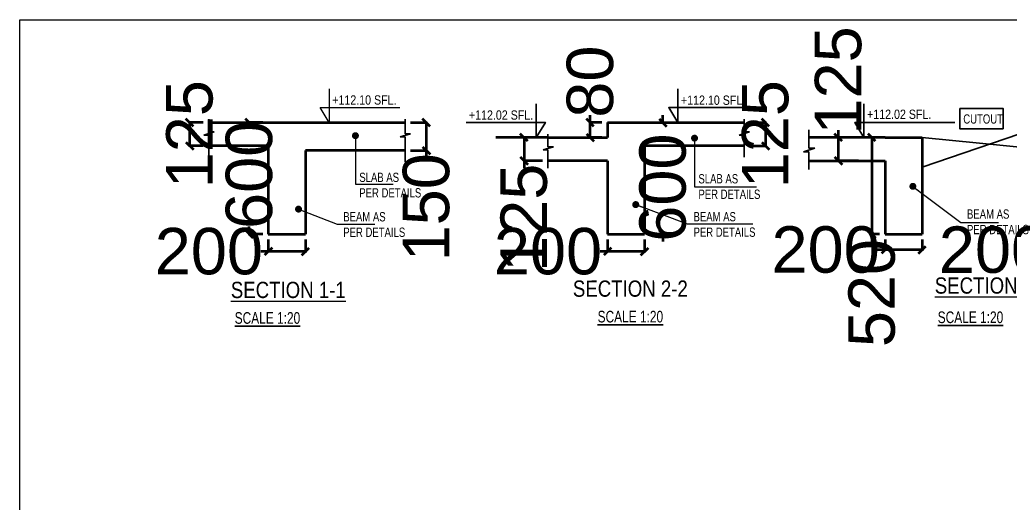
# Model space of a CAD drawing. Header units: millimetres. Extents: x 26 to 37382, y 45 to 77360.
# Drawn here: x 12769 to 18098, y 10673 to 13277 of the extents above; entities that cross this region are included whole.
import ezdxf

# ---------------------------------------------------------------- set-up
doc = ezdxf.new("R2010")
doc.units = ezdxf.units.MM
for name, color, linetype in [('HAT', 8, 'Continuous'), ('S - HATCH', 8, 'Continuous'), ('S - TXT-1', 6, 'Continuous'), ('TEMP', 8, 'Continuous'), ('TEXT', 7, 'Continuous')]:
    doc.layers.add(name, color=color, linetype=linetype)
for name, color, linetype, lineweight in [('S - COL', 5, 'Continuous', 40), ('S - DIM', 253, 'Continuous', 13), ('S - SEC CUT', 5, 'Continuous', 13), ('S - SEC CUT TXT', 1, 'Continuous', 13), ('STR-Stair', 1, 'Continuous', 13)]:
    doc.layers.add(name, color=color, linetype=linetype, lineweight=lineweight)
doc.styles.add('SD', font='ARIALNB.TTF')
doc.styles.add('SED', font='ARIALN.TTF', dxfattribs={"height": 50})
doc.styles.add('SOBHA', font='arial.ttf')
doc.styles.add('sobha.sed', font='swisscl.ttf')
doc.dimstyles.new('S--20', dxfattribs={"dimscale": 20, "dimtxt": 12.5, "dimasz": 2, "dimexe": 0.25, "dimexo": 1.5, "dimgap": 0.1, "dimtad": 0, "dimdec": 0, "dimrnd": 0.0005, "dimzin": 0, "dimdsep": 46, "dimtxsty": 'SOBHA', "dimblk": 'OBLIQUE', "dimcen": 0.09, "dimclrd": 8, "dimclre": 8, "dimclrt": 4, "dimadec": 0, "dimazin": 0, "dimtfac": 1, "dimtdec": 0, "dimtofl": 0, "dimtmove": 0, "dimatfit": 3, "dimfxl": 0.18, "dimtolj": 1, "dimtzin": 0, "dimlwd": -1, "dimlwe": -1, "dimarcsym": 0})
doc.dimstyles.new('S-25', dxfattribs={"dimscale": 25, "dimtxt": 2.5, "dimasz": 1.5, "dimexe": 0.25, "dimexo": 0.5, "dimgap": 0.1, "dimtad": 0, "dimdec": 0, "dimrnd": 0.0005, "dimzin": 0, "dimdsep": 46, "dimtxsty": 'SOBHA', "dimblk": 'OBLIQUE', "dimcen": 0.09, "dimclrd": 8, "dimclre": 8, "dimclrt": 6, "dimadec": 0, "dimazin": 0, "dimtfac": 1, "dimtdec": 0, "dimtofl": 0, "dimtmove": 0, "dimatfit": 3, "dimfxl": 0.18, "dimtolj": 1, "dimtzin": 0, "dimlwd": -1, "dimlwe": -1, "dimarcsym": 0})

# ---------------------------------------------------------------- blocks, each defined once
blk = doc.blocks.new('_Oblique')
at = {"color": 0, "linetype": 'ByBlock', "lineweight": -2}
blk.add_line((-0.5, -0.5), (0.5, 0.5), dxfattribs=at)
blk = doc.blocks.new('*D303')
at = {"layer": 'Defpoints', "color": 0, "transparency": 16777216}
for p in [(14003.6, 12723.2), (14106.4, 12723.2), (14106.4, 12123.2)]:
    blk.add_point(p, dxfattribs=at)
at = {"layer": 'S - COL', "color": 8, "transparency": 16777216}
for p, q in [((14076.4, 12723.2), (13998.6, 12723.2)), ((14003.6, 12723.2), (14003.6, 12720.4)), ((14003.6, 12123.2), (14003.6, 12163.5)), ((14076.4, 12123.2), (13998.6, 12123.2))]:
    blk.add_line(p, q, dxfattribs=at)
at = {"layer": 'S - COL', "color": 8, "transparency": 16777216, "xscale": 40, "yscale": 40, "zscale": 40}
for p, rotation in [((14003.6, 12723.2), 90), ((14003.6, 12123.2), 270)]:
    blk.add_blockref('_Oblique', p, dxfattribs=dict(at, rotation=rotation))
at = {"layer": 'S - COL', "color": 4, "transparency": 16777216, "insert": (14003.6, 12442), "char_height": 250, "attachment_point": 5, "rotation": 90, "style": 'SOBHA'}
blk.add_mtext('\\A1;600', dxfattribs=at)
blk = doc.blocks.new('*D304')
at = {"layer": 'Defpoints', "color": 0, "transparency": 16777216}
for p in [(14106.4, 12123.2), (14306.4, 12123.2), (14106.4, 12029.4)]:
    blk.add_point(p, dxfattribs=at)
at = {"layer": 'S - COL', "color": 8, "transparency": 16777216}
for p, q in [((14106.4, 12093.2), (14106.4, 12024.4)), ((14306.4, 12093.2), (14306.4, 12024.4)), ((14106.4, 12029.4), (14066.4, 12029.4)), ((14306.4, 12029.4), (14106.4, 12029.4))]:
    blk.add_line(p, q, dxfattribs=at)
at = {"layer": 'S - COL', "color": 8, "transparency": 16777216, "xscale": 40, "yscale": 40, "zscale": 40, "rotation": 180}
blk.add_blockref('_Oblique', (14106.4, 12029.4), dxfattribs=at)
at = {"layer": 'S - COL', "color": 8, "transparency": 16777216, "xscale": 40, "yscale": 40, "zscale": 40}
blk.add_blockref('_Oblique', (14306.4, 12029.4), dxfattribs=at)
at = {"layer": 'S - COL', "color": 4, "transparency": 16777216, "insert": (13786.5, 12029.4), "char_height": 250, "attachment_point": 5, "style": 'SOBHA'}
blk.add_mtext('\\A1;200', dxfattribs=at)
blk = doc.blocks.new('*D305')
at = {"layer": 'Defpoints', "color": 0, "transparency": 16777216}
for p in [(14842.1, 12723.2), (14842.1, 12573.2), (14956.4, 12573.2)]:
    blk.add_point(p, dxfattribs=at)
at = {"layer": 'S - COL', "color": 8, "transparency": 16777216}
for p, q in [((14872.1, 12723.2), (14961.4, 12723.2)), ((14956.4, 12723.2), (14956.4, 12573.2)), ((14872.1, 12573.2), (14961.4, 12573.2)), ((14956.4, 12573.2), (14956.4, 12533.2))]:
    blk.add_line(p, q, dxfattribs=at)
at = {"layer": 'S - COL', "color": 8, "transparency": 16777216, "xscale": 40, "yscale": 40, "zscale": 40}
for p, rotation in [((14956.4, 12723.2), 90), ((14956.4, 12573.2), 270)]:
    blk.add_blockref('_Oblique', p, dxfattribs=dict(at, rotation=rotation))
at = {"layer": 'S - COL', "color": 4, "transparency": 16777216, "insert": (14956.4, 12267.2), "char_height": 250, "attachment_point": 5, "rotation": 90, "style": 'SOBHA'}
blk.add_mtext('\\A1;150', dxfattribs=at)
blk = doc.blocks.new('*D306')
at = {"layer": 'Defpoints', "color": 0, "transparency": 16777216}
for p in [(13683.2, 12723.2), (13786.4, 12723.2, 0.4), (13786.4, 12598.2, 0.4)]:
    blk.add_point(p, dxfattribs=at)
at = {"layer": 'S - COL', "color": 8, "transparency": 16777216}
for p, q in [((13756.4, 12723.2), (13678.2, 12723.2)), ((13683.2, 12598.2), (13683.2, 12723.2)), ((13756.4, 12598.2), (13678.2, 12598.2))]:
    blk.add_line(p, q, dxfattribs=at)
at = {"layer": 'S - COL', "color": 8, "transparency": 16777216, "xscale": 40, "yscale": 40, "zscale": 40}
for p, rotation in [((13683.2, 12723.2), 90), ((13683.2, 12598.2), 270)]:
    blk.add_blockref('_Oblique', p, dxfattribs=dict(at, rotation=rotation))
at = {"layer": 'S - COL', "color": 4, "transparency": 16777216, "insert": (13683.2, 12660.7), "char_height": 250, "attachment_point": 5, "rotation": 90, "style": 'SOBHA'}
blk.add_mtext('\\A1;125', dxfattribs=at)
blk = doc.blocks.new('*D307')
at = {"layer": 'Defpoints', "color": 0, "transparency": 16777216}
for p in [(15930.9, 12123.2), (16130.9, 12123.2), (15930.9, 12029.4)]:
    blk.add_point(p, dxfattribs=at)
at = {"layer": 'S - COL', "color": 8, "transparency": 16777216}
for p, q in [((15930.9, 12093.2), (15930.9, 12024.4)), ((16130.9, 12093.2), (16130.9, 12024.4)), ((15930.9, 12029.4), (15890.9, 12029.4)), ((16130.9, 12029.4), (15930.9, 12029.4))]:
    blk.add_line(p, q, dxfattribs=at)
at = {"layer": 'S - COL', "color": 8, "transparency": 16777216, "xscale": 40, "yscale": 40, "zscale": 40, "rotation": 180}
blk.add_blockref('_Oblique', (15930.9, 12029.4), dxfattribs=at)
at = {"layer": 'S - COL', "color": 8, "transparency": 16777216, "xscale": 40, "yscale": 40, "zscale": 40}
blk.add_blockref('_Oblique', (16130.9, 12029.4), dxfattribs=at)
at = {"layer": 'S - COL', "color": 4, "transparency": 16777216, "insert": (15611, 12029.4), "char_height": 250, "attachment_point": 5, "style": 'SOBHA'}
blk.add_mtext('\\A1;200', dxfattribs=at)
blk = doc.blocks.new('*D308')
at = {"layer": 'Defpoints', "color": 0, "transparency": 16777216}
for p in [(16666.6, 12723.2), (16666.6, 12598.2), (16780.9, 12598.2)]:
    blk.add_point(p, dxfattribs=at)
at = {"layer": 'S - COL', "color": 8, "transparency": 16777216}
for p, q in [((16696.6, 12723.2), (16785.9, 12723.2)), ((16780.9, 12723.2), (16780.9, 12598.2)), ((16696.6, 12598.2), (16785.9, 12598.2))]:
    blk.add_line(p, q, dxfattribs=at)
at = {"layer": 'S - COL', "color": 8, "transparency": 16777216, "xscale": 40, "yscale": 40, "zscale": 40}
for p, rotation in [((16780.9, 12723.2), 90), ((16780.9, 12598.2), 270)]:
    blk.add_blockref('_Oblique', p, dxfattribs=dict(at, rotation=rotation))
at = {"layer": 'S - COL', "color": 4, "transparency": 16777216, "insert": (16780.9, 12660.7), "char_height": 250, "attachment_point": 5, "rotation": 90, "style": 'SOBHA'}
blk.add_mtext('\\A1;125', dxfattribs=at)
blk = doc.blocks.new('*D309')
at = {"layer": 'Defpoints', "color": 0, "transparency": 16777216}
for p in [(15838.2, 12723.2), (15930.9, 12723.2), (15930.9, 12643.2)]:
    blk.add_point(p, dxfattribs=at)
at = {"layer": 'S - COL', "color": 8, "transparency": 16777216}
for p, q in [((15838.2, 12723.2), (15838.2, 12763.2)), ((15900.9, 12723.2), (15833.2, 12723.2)), ((15838.2, 12643.2), (15838.2, 12723.2)), ((15900.9, 12643.2), (15833.2, 12643.2))]:
    blk.add_line(p, q, dxfattribs=at)
at = {"layer": 'S - COL', "color": 8, "transparency": 16777216, "xscale": 40, "yscale": 40, "zscale": 40}
for p, rotation in [((15838.2, 12723.2), 90), ((15838.2, 12643.2), 270)]:
    blk.add_blockref('_Oblique', p, dxfattribs=dict(at, rotation=rotation))
at = {"layer": 'S - COL', "color": 4, "transparency": 16777216, "insert": (15838.2, 12944), "char_height": 250, "attachment_point": 5, "rotation": 90, "style": 'SOBHA'}
blk.add_mtext('\\A1;80', dxfattribs=at)
blk = doc.blocks.new('*D310')
at = {"layer": 'Defpoints', "color": 0, "transparency": 16777216}
for p in [(16130.9, 12723.2), (16130.9, 12123.2), (16229, 12123.2)]:
    blk.add_point(p, dxfattribs=at)
at = {"layer": 'S - COL', "color": 8, "transparency": 16777216}
for p, q in [((16229, 12723.2), (16229, 12763.2)), ((16160.9, 12723.2), (16234, 12723.2)), ((16160.9, 12123.2), (16234, 12123.2)), ((16229, 12123.2), (16229, 12083.2))]:
    blk.add_line(p, q, dxfattribs=at)
at = {"layer": 'S - COL', "color": 8, "transparency": 16777216, "xscale": 40, "yscale": 40, "zscale": 40}
for p, rotation in [((16229, 12723.2), 270), ((16229, 12123.2), 90)]:
    blk.add_blockref('_Oblique', p, dxfattribs=dict(at, rotation=rotation))
at = {"layer": 'S - COL', "color": 4, "transparency": 16777216, "insert": (16229, 12373.2), "char_height": 250, "attachment_point": 5, "rotation": 90, "style": 'SOBHA'}
blk.add_mtext('\\A1;600', dxfattribs=at)
blk = doc.blocks.new('*D311')
at = {"layer": 'Defpoints', "color": 0, "transparency": 16777216}
for p in [(15610.9, 12643.2), (15482.1, 12518.2), (15610.9, 12518.2)]:
    blk.add_point(p, dxfattribs=at)
at = {"layer": 'S - COL', "color": 8, "transparency": 16777216}
for p, q in [((15580.9, 12643.2), (15477.1, 12643.2)), ((15482.1, 12643.2), (15482.1, 12518.2)), ((15580.9, 12518.2), (15477.1, 12518.2)), ((15482.1, 12518.2), (15482.1, 12478.2))]:
    blk.add_line(p, q, dxfattribs=at)
at = {"layer": 'S - COL', "color": 8, "transparency": 16777216, "xscale": 40, "yscale": 40, "zscale": 40}
for p, rotation in [((15482.1, 12643.2), 90), ((15482.1, 12518.2), 270)]:
    blk.add_blockref('_Oblique', p, dxfattribs=dict(at, rotation=rotation))
at = {"layer": 'S - COL', "color": 4, "transparency": 16777216, "insert": (15482.1, 12210.8), "char_height": 250, "attachment_point": 5, "rotation": 90, "style": 'SOBHA'}
blk.add_mtext('\\A1;125', dxfattribs=at)
blk = doc.blocks.new('*D312')
at = {"layer": 'Defpoints', "color": 0, "transparency": 16777216}
for p in [(18325.1, 12123.2), (18525.1, 12123.2), (18325.1, 12037.4)]:
    blk.add_point(p, dxfattribs=at)
at = {"layer": 'S - COL', "color": 8, "transparency": 16777216}
for p, q in [((18325.1, 12093.2), (18325.1, 12032.4)), ((18525.1, 12093.2), (18525.1, 12032.4)), ((18325.1, 12037.4), (18285.1, 12037.4)), ((18525.1, 12037.4), (18325.1, 12037.4))]:
    blk.add_line(p, q, dxfattribs=at)
at = {"layer": 'S - COL', "color": 8, "transparency": 16777216, "xscale": 40, "yscale": 40, "zscale": 40, "rotation": 180}
blk.add_blockref('_Oblique', (18325.1, 12037.4), dxfattribs=at)
at = {"layer": 'S - COL', "color": 8, "transparency": 16777216, "xscale": 40, "yscale": 40, "zscale": 40}
blk.add_blockref('_Oblique', (18525.1, 12037.4), dxfattribs=at)
at = {"layer": 'S - COL', "color": 4, "transparency": 16777216, "insert": (18005.2, 12037.4), "char_height": 250, "attachment_point": 5, "style": 'SOBHA'}
blk.add_mtext('\\A1;200', dxfattribs=at)
blk = doc.blocks.new('*D314')
at = {"layer": 'Defpoints', "color": 0, "transparency": 16777216}
for p in [(17424.7, 12123.2), (17624.7, 12123.2), (17424.7, 12038.2)]:
    blk.add_point(p, dxfattribs=at)
at = {"layer": 'S - COL', "color": 8, "transparency": 16777216}
for p, q in [((17424.7, 12093.2), (17424.7, 12033.2)), ((17624.7, 12093.2), (17624.7, 12033.2)), ((17424.7, 12038.2), (17384.7, 12038.2)), ((17624.7, 12038.2), (17424.7, 12038.2))]:
    blk.add_line(p, q, dxfattribs=at)
at = {"layer": 'S - COL', "color": 8, "transparency": 16777216, "xscale": 40, "yscale": 40, "zscale": 40, "rotation": 180}
blk.add_blockref('_Oblique', (17424.7, 12038.2), dxfattribs=at)
at = {"layer": 'S - COL', "color": 8, "transparency": 16777216, "xscale": 40, "yscale": 40, "zscale": 40}
blk.add_blockref('_Oblique', (17624.7, 12038.2), dxfattribs=at)
at = {"layer": 'S - COL', "color": 4, "transparency": 16777216, "insert": (17104.8, 12038.2), "char_height": 250, "attachment_point": 5, "style": 'SOBHA'}
blk.add_mtext('\\A1;200', dxfattribs=at)
blk = doc.blocks.new('*D315')
at = {"layer": 'Defpoints', "color": 0, "transparency": 16777216}
for p in [(17424.7, 12643.2), (17353.8, 12123.2), (17424.7, 12123.2)]:
    blk.add_point(p, dxfattribs=at)
at = {"layer": 'S - COL', "color": 8, "transparency": 16777216}
for p, q in [((17394.7, 12643.2), (17348.8, 12643.2)), ((17353.8, 12643.2), (17353.8, 12123.2)), ((17394.7, 12123.2), (17348.8, 12123.2)), ((17353.8, 12123.2), (17353.8, 12083.2))]:
    blk.add_line(p, q, dxfattribs=at)
at = {"layer": 'S - COL', "color": 8, "transparency": 16777216, "xscale": 40, "yscale": 40, "zscale": 40}
for p, rotation in [((17353.8, 12643.2), 90), ((17353.8, 12123.2), 270)]:
    blk.add_blockref('_Oblique', p, dxfattribs=dict(at, rotation=rotation))
at = {"layer": 'S - COL', "color": 4, "transparency": 16777216, "insert": (17353.8, 11805.4), "char_height": 250, "attachment_point": 5, "rotation": 90, "style": 'SOBHA'}
blk.add_mtext('\\A1;520', dxfattribs=at)
blk = doc.blocks.new('*D291')
at = {"layer": 'Defpoints', "color": 0, "transparency": 16777216}
for p in [(17173.2, 12643.2), (17311, 12643.2, 1.5), (17311, 12518.2, 1.5)]:
    blk.add_point(p, dxfattribs=at)
at = {"layer": 'S - COL', "color": 8, "transparency": 16777216}
for p, q in [((17173.2, 12643.2), (17173.2, 12683.2)), ((17281, 12643.2), (17168.2, 12643.2)), ((17173.2, 12518.2), (17173.2, 12643.2)), ((17281, 12518.2), (17168.2, 12518.2))]:
    blk.add_line(p, q, dxfattribs=at)
at = {"layer": 'S - COL', "color": 8, "transparency": 16777216, "xscale": 40, "yscale": 40, "zscale": 40}
for p, rotation in [((17173.2, 12643.2), 90), ((17173.2, 12518.2), 270)]:
    blk.add_blockref('_Oblique', p, dxfattribs=dict(at, rotation=rotation))
at = {"layer": 'S - COL', "color": 4, "transparency": 16777216, "insert": (17173.2, 12950.5), "char_height": 250, "attachment_point": 5, "rotation": 90, "style": 'SOBHA'}
blk.add_mtext('\\A1;125', dxfattribs=at)

msp = doc.modelspace()

# ---------------------------------------------------------------- linework, layer by layer
at = {"layer": 'HAT'}
for p, q in [((17014, 12683.9, 0.4), (17014, 12586.3, 0.4)), ((18325.1, 12723.2, 0.4), (17624.7, 12483.7, 0.4)), ((17624.7, 12643.2, 0.4), (18325.1, 12573.2, 0.2)), ((17045.9, 12586.3, 0.4), (16985.4, 12565.6, 0.4)), ((17014, 12586.3, 0.4), (17045.9, 12586.3, 0.4)), ((16985.4, 12565.6, 0.4), (17014, 12565.6, 0.4)), ((17014, 12565.6, 0.4), (17014, 12470.2, 0.4))]:
    msp.add_line(p, q, dxfattribs=at)
at = {"layer": 'HAT', "elevation": -0.8}
msp.add_lwpolyline([(17826.5, 12800), (18059.7, 12800), (18059.7, 12690), (17826.5, 12690)], close=True, dxfattribs=at)
at = {"layer": 'S - COL', "linetype": 'ByBlock'}
for p, q in [((13786.4, 12723.2, 0.4), (14842.1, 12723.2, 0.4)), ((15930.9, 12723.2, 0.4), (16130.9, 12723.2, 0.4)), ((16130.9, 12723.2, 0.4), (16666.6, 12723.2, 0.4)), ((15610.9, 12643.2, 0.4), (15930.9, 12643.2, 0.4)), ((17424.7, 12643.2, 0.4), (17014, 12643.2, 0.4)), ((17424.7, 12643.2, 0.4), (17624.7, 12643.2, 0.4)), ((14106.4, 12123.2, 0.4), (14306.4, 12123.2, 0.4)), ((15930.9, 12123.2, 0.4), (16130.9, 12123.2, 0.4)), ((17424.7, 12123.2, 0.4), (17624.7, 12123.2, 0.4))]:
    msp.add_line(p, q, dxfattribs=at)
at = {"layer": 'S - COL'}
for p, q in [((15930.9, 12723.2, 0.4), (15930.9, 12643.2, 0.4)), ((17424.7, 12643.2, 0.4), (17424.7, 12643.2, 0.4)), ((17624.7, 12643.2, 0.4), (17624.7, 12123.2, 0.4)), ((14106.4, 12598.2, 0.4), (13786.4, 12598.2, 0.4)), ((14106.4, 12598.2, 0.4), (14106.4, 12123.2, 0.4)), ((16130.9, 12598.2, 0.4), (16130.9, 12123.2, 0.4)), ((16666.6, 12598.2, 0.4), (16130.9, 12598.2, 0.4)), ((14306.4, 12573.2, 0.4), (14306.4, 12123.2, 0.4)), ((14842.1, 12573.2, 0.4), (14306.4, 12573.2, 0.4)), ((15930.9, 12518.2, 0.4), (15610.9, 12518.2, 0.4)), ((15930.9, 12518.2, 0.4), (15930.9, 12123.2, 0.4)), ((17014, 12518.2, 0.4), (17424.7, 12518.2, 0.4)), ((17424.7, 12518.2, 0.4), (17424.7, 12123.2, 0.4))]:
    msp.add_line(p, q, dxfattribs=at)
at = {"layer": 'S - COL', "color": 8, "linetype": 'ByBlock'}
msp.add_line((15610.9, 12643.2, 0.4), (15330.4, 12643.2, 0.4), dxfattribs=at)
at = {"layer": 'S - HATCH'}
for p, q in [((13786.4, 12741.6, 0.4), (13786.4, 12673.7, 0.4)), ((14842.1, 12741.6, 0.4), (14842.1, 12663.7, 0.4)), ((16666.6, 12741.6, 0.4), (16666.6, 12673.7, 0.4)), ((13815.3, 12673.7, 0.4), (13760.2, 12656.3, 0.4)), ((13760.2, 12656.3, 0.4), (13786.4, 12656.3, 0.4)), ((13786.4, 12673.7, 0.4), (13815.3, 12673.7, 0.4)), ((13786.4, 12656.3, 0.4), (13786.4, 12548.2, 0.4)), ((14871, 12663.7, 0.4), (14815.8, 12646.3, 0.4)), ((14815.8, 12646.3, 0.4), (14842.1, 12646.3, 0.4)), ((14842.1, 12663.7, 0.4), (14871, 12663.7, 0.4)), ((14842.1, 12646.3, 0.4), (14842.1, 12512, 0.4)), ((15610.9, 12661.6, 0.4), (15610.9, 12593.7, 0.4)), ((16695.5, 12673.7, 0.4), (16640.3, 12656.3, 0.4)), ((16640.3, 12656.3, 0.4), (16666.6, 12656.3, 0.4)), ((16666.6, 12673.7, 0.4), (16695.5, 12673.7, 0.4)), ((16666.6, 12656.3, 0.4), (16666.6, 12537, 0.4)), ((15639.8, 12593.7, 0.4), (15584.7, 12576.3, 0.4)), ((15584.7, 12576.3, 0.4), (15610.9, 12576.3, 0.4)), ((15610.9, 12593.7, 0.4), (15639.8, 12593.7, 0.4)), ((15610.9, 12576.3, 0.4), (15610.9, 12478.8, 0.4))]:
    msp.add_line(p, q, dxfattribs=at)
at = {"layer": 'S - SEC CUT', "color": 9}
msp.add_lwpolyline([(14433.6, 12904.4), (14433.6, 12723.2), (14384.5, 12804.4), (14813.6, 12804.4)], dxfattribs=at)
at = {"layer": 'STR-Stair', "linetype": 'ByBlock'}
msp.add_lwpolyline([(12769.3, 13277.1), (22100, 13277.1), (22100, 4105.5), (12769.3, 4105.5)], close=True, dxfattribs=at)
at = {"layer": 'TEMP', "color": 7, "elevation": 0.4}
for points in [[(16309.7, 12904.4), (16309.7, 12723.2), (16260.7, 12804.4), (16677.8, 12804.4)], [(17311, 12824.4), (17311, 12643.2), (17262, 12724.4), (17799.1, 12724.4)]]:
    msp.add_lwpolyline(points, dxfattribs=at)
at = {"layer": 'TEMP', "elevation": 0.4}
msp.add_lwpolyline([(15548, 12824.4), (15548, 12643.2), (15597, 12724.4), (15169.9, 12724.4)], dxfattribs=at)

# ---------------------------------------------------------------- texts
at = {"layer": 'S - SEC CUT', "color": 4, "char_height": 50, "width": 408.126, "style": 'SED'}
for s, insert, attachment_point in [('+112.10 SFL.', (14450.4, 12870.2), 1), ('+112.10 SFL.', (16326.5, 12869.1, 0.4), 1), ('+112.02 SFL.', (15531.2, 12789.1, 0.4), 3), ('+112.02 SFL.', (17327.9, 12793.2, 0.4), 1)]:
    msp.add_mtext(s, dxfattribs=dict(at, insert=insert, attachment_point=attachment_point))
at = {"layer": 'S - SEC CUT TXT', "color": 1, "linetype": 'ByBlock', "char_height": 87.5, "attachment_point": 1, "rotation": 0.0107, "style": 'SD'}
for s, insert, width in [('{\\fArial Narrow|b0|i0|c0|p34;\\LSECTION 3-3}', (17692, 11889.6, 0.4), 725.34), ('{\\fArial Narrow|b0|i0|c0|p34;\\LSECTION 1-1}', (13904.6, 11865.8, 0.4), 680.566), ('{\\fArial Narrow|b0|i0|c0|p34;SECTION 2-2}', (15745, 11872.9, 0.4), 1177.794)]:
    msp.add_mtext(s, dxfattribs=dict(at, insert=insert, width=width))
at = {"layer": 'S - TXT-1', "char_height": 50, "attachment_point": 7, "style": 'sobha.sed'}
for s, insert, width in [('\\pxqj;CUTOUT', (17845.5, 12717.3, -0.8), 1001.801), ('\\pxqj;SLAB AS\\PPER DETAILS', (14595.9, 12319.5, 0.4), 364.62), ('\\pxqj;SLAB AS\\PPER DETAILS', (16420.4, 12311.8, 0.4), 971.801), ('\\pxqj;BEAM AS\\PPER DETAILS', (17865.4, 12121.7, 0.4), 1001.801), ('\\pxqj;BEAM AS\\PPER DETAILS', (14509.6, 12107.1, 0.4), 1001.801), ('\\pxqj;BEAM AS\\PPER DETAILS', (16394.1, 12107.5, 0.4), 1001.801)]:
    msp.add_mtext(s, dxfattribs=dict(at, insert=insert, width=width))
at = {"layer": 'TEXT', "char_height": 62.5, "attachment_point": 9, "style": 'sobha.sed'}
for insert, width in [((15730.8, 11639, 0.4), 1805.445), ((17683.4, 11646.2, 0.4), 1805.445), ((18113, 11642.8, 0.4), 405.161)]:
    msp.add_mtext('\\pxql;{\\LSCALE 1:20}', dxfattribs=dict(at, insert=insert, width=width))

# ---------------------------------------------------------------- dimensions: what is measured, and where the dimension line sits
at = {"layer": 'S - COL'}
for base, p1, p2, picture, middle in [((17173.2, 12643.2, -1.2), (17311, 12518.2, 0.4), (17311, 12643.2, 0.4), '*D291', (17173.2, 12950.5, -1.2)), ((15838.2, 12723.2, 0.4), (15930.9, 12643.2, 0.4), (15930.9, 12723.2, 0.4), '*D309', (15838.2, 12944, 0.4)), ((13683.2, 12723.2), (13786.4, 12598.2, 0.4), (13786.4, 12723.2, 0.4), '*D306', (13683.2, 12660.7)), ((16780.9, 12598.2, 0.4), (16666.6, 12723.2, 0.4), (16666.6, 12598.2, 0.4), '*D308', (16780.9, 12660.7, 0.4)), ((14003.6, 12723.2, 0.4), (14106.4, 12123.2, 0.4), (14106.4, 12723.2, 0.4), '*D303', (14003.6, 12442, 0.4)), ((16229, 12123.2, 0.4), (16130.9, 12723.2, 0.4), (16130.9, 12123.2, 0.4), '*D310', (16229, 12373.2, 0.4))]:
    dim = msp.add_linear_dim(base=base, p1=p1, p2=p2, angle=90, dimstyle='S--20', dxfattribs=at)
    dim.commit()
    dim.dimension.update_dxf_attribs({"geometry": picture, "text_midpoint": middle, "dimtype": 160})
for base, p1, p2, angle, picture, middle in [((14956.4, 12573.2, 0.4), (14842.1, 12723.2, 0.4), (14842.1, 12573.2, 0.4), 90, '*D305', (14956.4, 12267.2, 0.4)), ((15482.1, 12518.2, 0.4), (15610.9, 12643.2, 0.4), (15610.9, 12518.2, 0.4), 90, '*D311', (15482.1, 12210.8, 0.4)), ((17353.8, 12123.2, 0.4), (17424.7, 12643.2, 0.4), (17424.7, 12123.2, 0.4), 90, '*D315', (17353.8, 11805.4, 0.4)), ((17424.7, 12038.2, 0.4), (17624.7, 12123.2, 0.4), (17424.7, 12123.2, 0.4), 180, '*D314', (17104.8, 12038.2, 0.4)), ((14106.4, 12029.4, 0.4), (14306.4, 12123.2, 0.4), (14106.4, 12123.2, 0.4), 180, '*D304', (13786.5, 12029.4, 0.4)), ((15930.9, 12029.4, 0.4), (16130.9, 12123.2, 0.4), (15930.9, 12123.2, 0.4), 180, '*D307', (15611, 12029.4, 0.4)), ((18325.1, 12037.4, 0.2), (18525.1, 12123.2, 0.2), (18325.1, 12123.2, 0.2), 180, '*D312', (18005.2, 12037.4, 0.2))]:
    dim = msp.add_linear_dim(base=base, p1=p1, p2=p2, angle=angle, dimstyle='S--20', dxfattribs=at)
    dim.commit()
    dim.dimension.update_dxf_attribs({"geometry": picture, "text_midpoint": middle})

# ---------------------------------------------------------------- leaders
at = {"layer": 'S - DIM'}
for points in [[(14575.1, 12652.9, 0.4), (14575.1, 12391.4, 0.4), (14778.5, 12391.4, 0.4)], [(16399.6, 12639.6, 0.4), (16399.6, 12377.7, 0.4), (16733, 12377.7, 0.4)], [(17574.2, 12380, 0.4), (17831.8, 12185, 0.4), (18035.2, 12185, 0.4)], [(14268.9, 12257.3, 0.4), (14476, 12176.3, 0.4), (14679.4, 12176.3, 0.4)], [(16083, 12281.8, 0.4), (16360.5, 12177.7, 0.4), (16713.9, 12177.7, 0.4)]]:
    msp.add_leader(points, dimstyle='S-25', override={"dimldrblk": 'Dot'}, dxfattribs=at)

doc.saveas('drawing.dxf')
